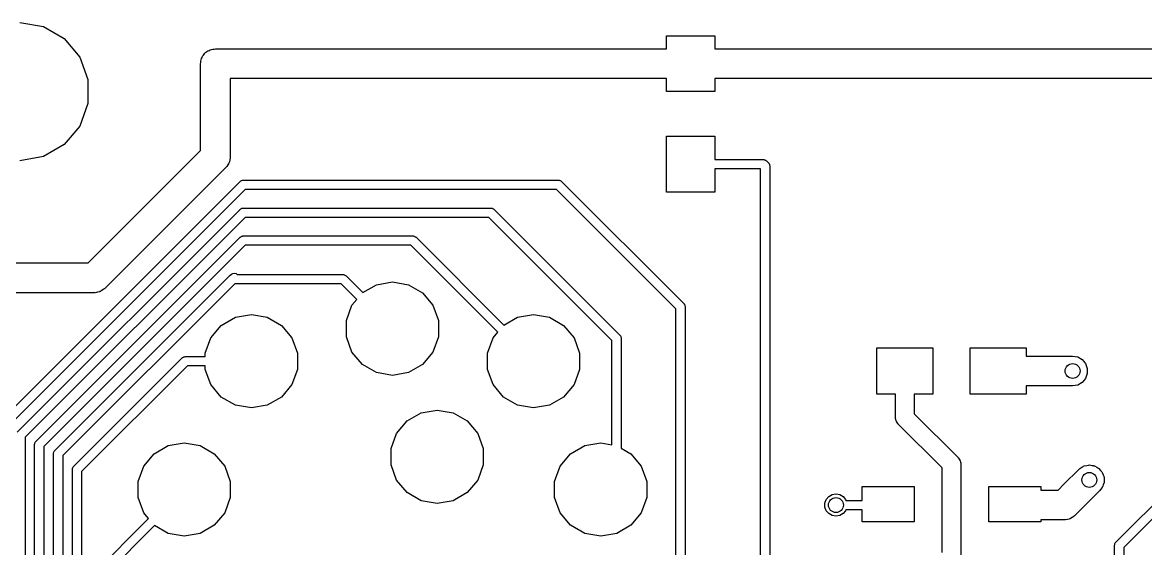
# Model space of a CAD drawing. Extents: x 74 to 228, y -104 to -43.
# Drawn here: x 100.07 to 130.21, y -57.27 to -43.14 of the extents above; entities that cross this region are included whole.
import ezdxf

# ---------------------------------------------------------------- set-up
doc = ezdxf.new("R2010")
doc.units = 0
doc.header["$MEASUREMENT"] = 0
doc.layers.add('BLACK', color=7, linetype='CONTINUOUS')

msp = doc.modelspace()

# ---------------------------------------------------------------- linework, layer by layer
at = {"layer": 'Black'}
for p, q in [((100, -43.1429), (100.635, -43.2549)), ((100.635, -43.2549), (101.194, -43.5774)), ((101.194, -43.5774), (101.608, -44.0715)), ((117.35, -43.5), (118.65, -43.5)), ((117.35, -43.85), (117.35, -43.5)), ((118.65, -43.5), (118.65, -43.85)), ((104.926, -44.0232), (104.944, -43.9929)), ((104.944, -43.9929), (104.97, -43.9704)), ((104.97, -43.9704), (104.993, -43.9436)), ((104.993, -43.9436), (105.023, -43.9261)), ((105.023, -43.9261), (105.05, -43.9036)), ((105.05, -43.9036), (105.083, -43.8916)), ((105.083, -43.8916), (105.113, -43.8741)), ((105.113, -43.8741), (105.148, -43.868)), ((105.148, -43.868), (105.181, -43.8561)), ((105.181, -43.8561), (105.216, -43.8561)), ((105.216, -43.8561), (105.25, -43.85)), ((105.25, -43.85), (106.75, -43.85)), ((106.75, -43.85), (117.35, -43.85)), ((118.65, -43.85), (147.35, -43.85)), ((101.608, -44.0715), (101.829, -44.6775)), ((104.85, -44.25), (104.856, -44.2155)), ((104.85, -46.5843), (104.85, -44.25)), ((104.856, -44.1805), (104.868, -44.1477)), ((104.856, -44.2155), (104.856, -44.1805)), ((104.868, -44.1477), (104.874, -44.1132)), ((104.874, -44.1132), (104.892, -44.0829)), ((104.892, -44.0829), (104.904, -44.05)), ((104.904, -44.05), (104.926, -44.0232)), ((101.829, -44.6775), (101.829, -45.3225)), ((106.75, -44.65), (105.65, -44.65)), ((105.65, -44.65), (105.65, -46.75)), ((117.35, -44.65), (106.75, -44.65)), ((117.35, -45), (117.35, -44.65)), ((147.35, -44.65), (118.65, -44.65)), ((118.65, -44.65), (118.65, -45)), ((118.65, -45), (117.35, -45)), ((101.829, -45.3225), (101.608, -45.9285)), ((101.608, -45.9285), (101.194, -46.4226)), ((117.35, -47.7), (117.35, -46.2)), ((117.35, -46.2), (118.65, -46.2)), ((118.65, -46.2), (118.65, -46.825)), ((101.194, -46.4226), (100.635, -46.7451)), ((101.834, -49.6), (104.85, -46.5843)), ((100.635, -46.7451), (100, -46.8571)), ((105.556, -47.0071), (105.543, -47.0184)), ((105.583, -46.9619), (105.556, -47.0071)), ((105.613, -46.919), (105.583, -46.9619)), ((105.617, -46.902), (105.613, -46.919)), ((105.626, -46.8868), (105.617, -46.902)), ((105.635, -46.8353), (105.626, -46.8868)), ((105.648, -46.7849), (105.635, -46.8353)), ((105.65, -46.75), (105.647, -46.7673)), ((105.647, -46.7673), (105.648, -46.7849)), ((118.65, -46.825), (119.95, -46.825)), ((119.95, -46.825), (119.955, -46.826)), ((119.955, -46.826), (119.961, -46.8255)), ((119.961, -46.8255), (119.977, -46.8297)), ((119.977, -46.8297), (119.993, -46.8325)), ((119.993, -46.8325), (119.998, -46.8353)), ((119.998, -46.8353), (120.003, -46.8367)), ((120.003, -46.8367), (120.016, -46.8461)), ((120.016, -46.8461), (120.03, -46.8542)), ((120.03, -46.8542), (120.034, -46.8585)), ((120.034, -46.8585), (120.038, -46.8616)), ((120.038, -46.8616), (120.088, -46.9116)), ((120.088, -46.9116), (120.092, -46.9161)), ((120.092, -46.9161), (120.096, -46.9197)), ((120.096, -46.9197), (120.104, -46.9338)), ((120.104, -46.9338), (120.113, -46.9472)), ((120.113, -46.9472), (120.115, -46.9525)), ((120.115, -46.9525), (120.117, -46.9572)), ((120.117, -46.9572), (120.12, -46.9733)), ((120.12, -46.9733), (120.125, -46.9891)), ((120.125, -46.9891), (120.124, -46.9946)), ((120.124, -46.9946), (120.125, -47)), ((120.125, -47), (120.125, -67.4797)), ((105.533, -47.0328), (102.283, -50.2828)), ((105.543, -47.0184), (105.533, -47.0328)), ((119.875, -47.075), (118.65, -47.075)), ((118.65, -47.075), (118.65, -47.7)), ((119.875, -67.4797), (119.875, -47.075)), ((99.4321, -53.8911), (105.912, -47.4116)), ((105.912, -47.4116), (105.916, -47.4085)), ((105.916, -47.4085), (105.92, -47.4042)), ((105.92, -47.4042), (105.934, -47.3961)), ((105.934, -47.3961), (105.947, -47.3867)), ((105.947, -47.3867), (105.952, -47.3853)), ((105.952, -47.3853), (105.957, -47.3825)), ((105.957, -47.3825), (105.973, -47.3797)), ((105.973, -47.3797), (105.989, -47.3755)), ((105.989, -47.3755), (105.995, -47.376)), ((105.995, -47.376), (106, -47.375)), ((106, -47.375), (114.45, -47.375)), ((114.45, -47.375), (114.455, -47.376)), ((114.455, -47.376), (114.461, -47.3755)), ((114.461, -47.3755), (114.477, -47.3797)), ((114.477, -47.3797), (114.493, -47.3825)), ((114.493, -47.3825), (114.498, -47.3853)), ((114.498, -47.3853), (114.503, -47.3867)), ((114.503, -47.3867), (114.516, -47.3961)), ((114.516, -47.3961), (114.53, -47.4042)), ((114.53, -47.4042), (114.534, -47.4085)), ((114.534, -47.4085), (114.538, -47.4116)), ((114.538, -47.4116), (117.817, -50.6906)), ((106.052, -47.625), (99.6455, -54.0313)), ((114.398, -47.625), (106.052, -47.625)), ((117.604, -50.8308), (114.398, -47.625)), ((118.65, -47.7), (117.35, -47.7)), ((99.9321, -54.1411), (105.912, -48.1616)), ((105.912, -48.1616), (105.916, -48.1585)), ((105.916, -48.1585), (105.92, -48.1542)), ((105.92, -48.1542), (105.934, -48.1461)), ((105.934, -48.1461), (105.947, -48.1367)), ((105.947, -48.1367), (105.952, -48.1353)), ((105.952, -48.1353), (105.957, -48.1325)), ((105.957, -48.1325), (105.973, -48.1297)), ((105.973, -48.1297), (105.989, -48.1255)), ((105.989, -48.1255), (105.995, -48.126)), ((105.995, -48.126), (106, -48.125)), ((106, -48.125), (112.639, -48.125)), ((112.639, -48.125), (112.644, -48.126)), ((112.644, -48.126), (112.65, -48.1255)), ((112.65, -48.1255), (112.666, -48.1297)), ((112.666, -48.1297), (112.682, -48.1325)), ((112.682, -48.1325), (112.687, -48.1353)), ((112.687, -48.1353), (112.692, -48.1367)), ((112.692, -48.1367), (112.705, -48.1461)), ((112.705, -48.1461), (112.719, -48.1542)), ((112.719, -48.1542), (112.723, -48.1585)), ((112.723, -48.1585), (112.727, -48.1616)), ((112.727, -48.1616), (116.103, -51.5371)), ((106.052, -48.375), (100.145, -54.2813)), ((112.587, -48.375), (106.052, -48.375)), ((115.889, -51.6773), (112.587, -48.375)), ((100.432, -54.3911), (105.912, -48.9116)), ((105.912, -48.9116), (105.916, -48.9085)), ((105.916, -48.9085), (105.92, -48.9042)), ((105.92, -48.9042), (105.934, -48.8961)), ((105.934, -48.8961), (105.947, -48.8867)), ((105.947, -48.8867), (105.952, -48.8853)), ((105.952, -48.8853), (105.957, -48.8825)), ((105.957, -48.8825), (105.973, -48.8797)), ((105.973, -48.8797), (105.989, -48.8755)), ((105.989, -48.8755), (105.995, -48.876)), ((105.995, -48.876), (106, -48.875)), ((106, -48.875), (110.548, -48.875)), ((110.548, -48.875), (110.553, -48.876)), ((110.553, -48.876), (110.559, -48.8755)), ((110.559, -48.8755), (110.575, -48.8797)), ((110.575, -48.8797), (110.591, -48.8825)), ((110.591, -48.8825), (110.596, -48.8853)), ((110.596, -48.8853), (110.601, -48.8867)), ((110.601, -48.8867), (110.614, -48.8961)), ((110.614, -48.8961), (110.628, -48.9042)), ((110.628, -48.9042), (110.632, -48.9085)), ((110.632, -48.9085), (110.636, -48.9116)), ((110.636, -48.9116), (112.993, -51.2687)), ((106.052, -49.125), (100.645, -54.5313)), ((110.496, -49.125), (106.052, -49.125)), ((112.828, -51.457), (110.496, -49.125)), ((98.1657, -49.6), (101.834, -49.6)), ((100.94, -54.6331), (105.624, -49.9496)), ((105.624, -49.9496), (105.644, -49.935)), ((105.644, -49.935), (105.648, -49.9283)), ((105.648, -49.9283), (105.678, -49.8976)), ((105.678, -49.8976), (105.718, -49.8793)), ((105.718, -49.8793), (105.761, -49.8755)), ((105.761, -49.8755), (105.803, -49.8867)), ((105.803, -49.8867), (105.838, -49.9116)), ((105.838, -49.9116), (105.84, -49.913)), ((105.84, -49.913), (108.674, -49.913)), ((108.674, -49.913), (108.679, -49.914)), ((108.679, -49.914), (108.685, -49.9135)), ((108.685, -49.9135), (108.701, -49.9177)), ((108.701, -49.9177), (108.717, -49.9205)), ((108.717, -49.9205), (108.722, -49.9233)), ((108.722, -49.9233), (108.727, -49.9247)), ((108.727, -49.9247), (108.74, -49.9341)), ((108.74, -49.9341), (108.754, -49.9422)), ((108.754, -49.9422), (108.758, -49.9465)), ((108.758, -49.9465), (108.762, -49.9496)), ((108.762, -49.9496), (109.207, -50.3947)), ((105.767, -50.1598), (101.153, -54.7733)), ((102.257, -50.3064), (102.212, -50.3325)), ((102.268, -50.2929), (102.257, -50.3064)), ((102.283, -50.2828), (102.268, -50.2929)), ((105.777, -50.1625), (105.767, -50.1598)), ((105.783, -50.162), (105.777, -50.1625)), ((105.788, -50.163), (105.783, -50.162)), ((108.622, -50.163), (105.788, -50.163)), ((109.042, -50.583), (108.622, -50.163)), ((109.207, -50.3947), (109.571, -50.1849)), ((109.571, -50.1849), (110, -50.1092)), ((110, -50.1092), (110.429, -50.1849)), ((110.429, -50.1849), (110.807, -50.4028)), ((102, -50.4), (98, -50.4)), ((102.017, -50.3969), (102, -50.4)), ((102.035, -50.3985), (102.017, -50.3969)), ((102.085, -50.385), (102.035, -50.3985)), ((102.137, -50.3759), (102.085, -50.385)), ((102.152, -50.3671), (102.137, -50.3759)), ((102.169, -50.3625), (102.152, -50.3671)), ((102.212, -50.3325), (102.169, -50.3625)), ((108.913, -50.7366), (109.042, -50.583)), ((110.807, -50.4028), (111.087, -50.7366)), ((108.764, -51.1461), (108.913, -50.7366)), ((111.087, -50.7366), (111.236, -51.1461)), ((117.604, -57.8072), (117.604, -50.8308)), ((117.817, -50.6906), (117.821, -50.6951)), ((117.821, -50.6951), (117.825, -50.6987)), ((117.825, -50.6987), (117.833, -50.7128)), ((117.833, -50.7128), (117.842, -50.7262)), ((117.842, -50.7262), (117.844, -50.7315)), ((117.844, -50.7315), (117.846, -50.7362)), ((117.846, -50.7362), (117.849, -50.7523)), ((117.849, -50.7523), (117.854, -50.7681)), ((117.854, -50.7681), (117.853, -50.7736)), ((117.853, -50.7736), (117.854, -50.779)), ((117.854, -50.779), (117.854, -57.859)), ((105.407, -51.2768), (105.785, -51.0589)), ((105.785, -51.0589), (106.214, -50.9832)), ((106.214, -50.9832), (106.643, -51.0589)), ((106.643, -51.0589), (107.021, -51.2768)), ((108.764, -51.5819), (108.764, -51.1461)), ((111.236, -51.1461), (111.236, -51.5819)), ((112.993, -51.2687), (113.357, -51.0589)), ((113.357, -51.0589), (113.786, -50.9832)), ((113.786, -50.9832), (114.215, -51.0589)), ((114.215, -51.0589), (114.593, -51.2768)), ((105.127, -51.6106), (105.407, -51.2768)), ((107.021, -51.2768), (107.301, -51.6106)), ((112.699, -51.6106), (112.828, -51.457)), ((114.593, -51.2768), (114.873, -51.6106)), ((104.978, -52.0201), (105.127, -51.6106)), ((107.301, -51.6106), (107.45, -52.0201)), ((108.913, -51.9914), (108.764, -51.5819)), ((111.236, -51.5819), (111.087, -51.9914)), ((112.55, -52.0201), (112.699, -51.6106)), ((114.873, -51.6106), (115.022, -52.0201)), ((115.889, -54.4804), (115.889, -51.6773)), ((116.103, -51.5371), (116.106, -51.5416)), ((116.106, -51.5416), (116.11, -51.5452)), ((116.11, -51.5452), (116.118, -51.5593)), ((116.118, -51.5593), (116.128, -51.5727)), ((116.128, -51.5727), (116.129, -51.578)), ((116.129, -51.578), (116.132, -51.5827)), ((116.132, -51.5827), (116.135, -51.5988)), ((116.135, -51.5988), (116.139, -51.6146)), ((116.139, -51.6146), (116.139, -51.6201)), ((116.139, -51.6201), (116.139, -51.6255)), ((116.139, -51.6255), (116.139, -54.5735)), ((104.38, -52.1341), (104.393, -52.1247)), ((104.393, -52.1247), (104.399, -52.1233)), ((104.399, -52.1233), (104.403, -52.1205)), ((104.403, -52.1205), (104.42, -52.1177)), ((104.42, -52.1177), (104.435, -52.1135)), ((104.435, -52.1135), (104.441, -52.114)), ((104.441, -52.114), (104.446, -52.113)), ((104.446, -52.113), (104.978, -52.113)), ((104.978, -52.113), (104.978, -52.0201)), ((107.45, -52.0201), (107.45, -52.4559)), ((109.193, -52.3252), (108.913, -51.9914)), ((111.087, -51.9914), (110.807, -52.3252)), ((112.55, -52.4559), (112.55, -52.0201)), ((115.022, -52.0201), (115.022, -52.4559)), ((123, -53.125), (123, -51.875)), ((123, -51.875), (124.5, -51.875)), ((124.5, -51.875), (124.5, -53.125)), ((125.5, -53.125), (125.5, -51.875)), ((125.5, -51.875), (127, -51.875)), ((127, -51.875), (127, -52.1)), ((127, -52.1), (128.241, -52.1)), ((128.241, -52.1), (128.25, -52.0985)), ((128.25, -52.0985), (128.387, -52.1227)), ((128.387, -52.1227), (128.508, -52.1924)), ((101.448, -55.0593), (104.358, -52.1496)), ((104.498, -52.363), (101.661, -55.1995)), ((104.358, -52.1496), (104.362, -52.1465)), ((104.362, -52.1465), (104.366, -52.1422)), ((104.366, -52.1422), (104.38, -52.1341)), ((104.978, -52.363), (104.498, -52.363)), ((104.978, -52.4559), (104.978, -52.363)), ((109.571, -52.5431), (109.193, -52.3252)), ((110.807, -52.3252), (110.429, -52.5431)), ((128.508, -52.1924), (128.598, -52.2992)), ((128.598, -52.2992), (128.645, -52.4303)), ((128.645, -52.4303), (128.645, -52.5697)), ((129.412, -57.0958), (134.358, -52.1496)), ((134.498, -52.363), (129.625, -57.236)), ((105.127, -52.8654), (104.978, -52.4559)), ((107.45, -52.4559), (107.301, -52.8654)), ((110, -52.6188), (109.571, -52.5431)), ((110.429, -52.5431), (110, -52.6188)), ((112.699, -52.8654), (112.55, -52.4559)), ((115.022, -52.4559), (114.873, -52.8654)), ((128.598, -52.7008), (128.508, -52.8076)), ((128.645, -52.5697), (128.598, -52.7008)), ((105.407, -53.1992), (105.127, -52.8654)), ((107.301, -52.8654), (107.021, -53.1992)), ((112.979, -53.1992), (112.699, -52.8654)), ((114.873, -52.8654), (114.593, -53.1992)), ((128.241, -52.9), (127, -52.9)), ((127, -52.9), (127, -53.125)), ((128.25, -52.9015), (128.241, -52.9)), ((128.387, -52.8773), (128.25, -52.9015)), ((128.508, -52.8076), (128.387, -52.8773)), ((105.785, -53.4171), (105.407, -53.1992)), ((107.021, -53.1992), (106.643, -53.4171)), ((113.357, -53.4171), (112.979, -53.1992)), ((114.593, -53.1992), (114.215, -53.4171)), ((123.5, -53.125), (123, -53.125)), ((123.5, -53.75), (123.5, -53.125)), ((124.5, -53.125), (124, -53.125)), ((124, -53.125), (124, -53.6464)), ((127, -53.125), (125.5, -53.125)), ((106.214, -53.4928), (105.785, -53.4171)), ((106.643, -53.4171), (106.214, -53.4928)), ((110.393, -53.8418), (110.771, -53.6239)), ((110.771, -53.6239), (111.2, -53.5482)), ((111.2, -53.5482), (111.629, -53.6239)), ((111.629, -53.6239), (112.007, -53.8418)), ((113.786, -53.4928), (113.357, -53.4171)), ((114.215, -53.4171), (113.786, -53.4928)), ((110.113, -54.1756), (110.393, -53.8418)), ((112.007, -53.8418), (112.287, -54.1756)), ((123.502, -53.7608), (123.5, -53.75)), ((123.501, -53.7718), (123.502, -53.7608)), ((123.509, -53.8033), (123.501, -53.7718)), ((123.515, -53.8355), (123.509, -53.8033)), ((123.521, -53.845), (123.515, -53.8355)), ((123.523, -53.8557), (123.521, -53.845)), ((123.542, -53.8824), (123.523, -53.8557)), ((123.558, -53.9107), (123.542, -53.8824)), ((123.567, -53.9178), (123.558, -53.9107)), ((123.573, -53.9268), (123.567, -53.9178)), ((124.75, -55.1036), (123.573, -53.9268)), ((124, -53.6464), (125.177, -54.8232)), ((109.964, -54.5851), (110.113, -54.1756)), ((112.287, -54.1756), (112.436, -54.5851)), ((100.145, -54.2813), (100.145, -82.2245)), ((100.395, -54.4795), (100.396, -54.4741)), ((100.395, -82.9427), (100.395, -54.4795)), ((100.396, -54.4686), (100.4, -54.4528)), ((100.396, -54.4741), (100.396, -54.4686)), ((100.4, -54.4528), (100.403, -54.4367)), ((100.403, -54.4367), (100.406, -54.432)), ((100.406, -54.432), (100.407, -54.4267)), ((100.407, -54.4267), (100.417, -54.4133)), ((100.417, -54.4133), (100.425, -54.3992)), ((100.425, -54.3992), (100.429, -54.3956)), ((100.429, -54.3956), (100.432, -54.3911)), ((100.645, -54.5313), (100.645, -82.9945)), ((103.605, -54.7208), (103.983, -54.5029)), ((103.983, -54.5029), (104.412, -54.4272)), ((104.412, -54.4272), (104.841, -54.5029)), ((104.841, -54.5029), (105.219, -54.7208)), ((114.781, -54.7208), (115.159, -54.5029)), ((115.159, -54.5029), (115.588, -54.4272)), ((115.588, -54.4272), (115.889, -54.4804)), ((100.903, -54.7215), (100.904, -54.7161)), ((100.903, -68.3895), (100.903, -54.7215)), ((100.904, -54.7106), (100.908, -54.6948)), ((100.904, -54.7161), (100.904, -54.7106)), ((100.908, -54.6948), (100.911, -54.6787)), ((100.911, -54.6787), (100.914, -54.674)), ((100.914, -54.674), (100.915, -54.6687)), ((100.915, -54.6687), (100.925, -54.6553)), ((100.925, -54.6553), (100.933, -54.6412)), ((100.933, -54.6412), (100.937, -54.6376)), ((100.937, -54.6376), (100.94, -54.6331)), ((101.153, -54.7733), (101.153, -68.3377)), ((103.325, -55.0546), (103.605, -54.7208)), ((105.219, -54.7208), (105.499, -55.0546)), ((109.964, -55.0209), (109.964, -54.5851)), ((112.436, -54.5851), (112.436, -55.0209)), ((114.501, -55.0546), (114.781, -54.7208)), ((116.139, -54.5735), (116.395, -54.7208)), ((116.395, -54.7208), (116.675, -55.0546)), ((125.177, -54.8232), (125.183, -54.8322)), ((125.183, -54.8322), (125.192, -54.8393)), ((125.192, -54.8393), (125.208, -54.8676)), ((101.411, -55.1477), (101.412, -55.1423)), ((101.412, -55.1368), (101.416, -55.1211)), ((101.412, -55.1423), (101.412, -55.1368)), ((101.416, -55.1211), (101.419, -55.105)), ((101.419, -55.105), (101.422, -55.1002)), ((101.422, -55.1002), (101.423, -55.0949)), ((101.423, -55.0949), (101.433, -55.0815)), ((101.433, -55.0815), (101.441, -55.0674)), ((101.441, -55.0674), (101.445, -55.0638)), ((101.445, -55.0638), (101.448, -55.0593)), ((103.176, -55.4641), (103.325, -55.0546)), ((105.499, -55.0546), (105.648, -55.4641)), ((110.113, -55.4304), (109.964, -55.0209)), ((112.436, -55.0209), (112.287, -55.4304)), ((114.352, -55.4641), (114.501, -55.0546)), ((116.675, -55.0546), (116.824, -55.4641)), ((124.75, -57.3714), (124.75, -55.1036)), ((125.208, -54.8676), (125.227, -54.8943)), ((125.227, -54.8943), (125.229, -54.905)), ((125.229, -54.905), (125.235, -54.9145)), ((125.235, -54.9145), (125.241, -54.9467)), ((125.241, -54.9467), (125.249, -54.9782)), ((125.249, -54.9782), (125.248, -54.9892)), ((125.248, -54.9892), (125.25, -55)), ((125.25, -55), (125.25, -57.475)), ((128.017, -55.5422), (128.417, -55.1422)), ((128.417, -55.1422), (128.427, -55.1354)), ((128.427, -55.1354), (128.442, -55.1174)), ((128.442, -55.1174), (128.502, -55.0825)), ((128.502, -55.0825), (128.531, -55.0625)), ((128.531, -55.0625), (128.542, -55.0594)), ((128.542, -55.0594), (128.563, -55.0477)), ((128.563, -55.0477), (128.631, -55.0356)), ((128.631, -55.0356), (128.665, -55.0265)), ((128.665, -55.0265), (128.677, -55.0275)), ((128.677, -55.0275), (128.7, -55.0235)), ((128.7, -55.0235), (128.769, -55.0356)), ((128.769, -55.0356), (128.804, -55.0386)), ((128.804, -55.0386), (128.814, -55.0436)), ((128.814, -55.0436), (128.837, -55.0477)), ((128.837, -55.0477), (128.898, -55.0825)), ((128.898, -55.0825), (128.929, -55.0973)), ((128.929, -55.0973), (128.938, -55.1057)), ((128.938, -55.1057), (128.958, -55.1174)), ((128.958, -55.1174), (129.003, -55.1708)), ((101.411, -67.7545), (101.411, -55.1477)), ((101.661, -55.1995), (101.661, -67.7027)), ((110.393, -55.7642), (110.113, -55.4304)), ((112.287, -55.4304), (112.007, -55.7642)), ((129.003, -55.1708), (129.028, -55.1956)), ((129.028, -55.1956), (129.033, -55.2063)), ((129.033, -55.2063), (129.048, -55.2242)), ((129.048, -55.2242), (129.072, -55.2898)), ((129.072, -55.2898), (129.086, -55.3215)), ((129.086, -55.3215), (129.087, -55.3332)), ((129.087, -55.3332), (129.095, -55.3553)), ((129.095, -55.3553), (129.095, -55.425)), ((129.095, -55.425), (129.098, -55.4599)), ((103.176, -55.8999), (103.176, -55.4641)), ((105.648, -55.4641), (105.648, -55.8999)), ((114.352, -55.8999), (114.352, -55.4641)), ((116.824, -55.4641), (116.824, -55.8999)), ((122.6, -55.975), (122.6, -55.6)), ((122.6, -55.6), (124, -55.6)), ((124, -55.6), (124, -56.55)), ((126, -56.55), (126, -55.6)), ((126, -55.6), (127.4, -55.6)), ((127.4, -55.6), (127.4, -55.7)), ((127.4, -55.7), (127.859, -55.7)), ((127.859, -55.7), (128.017, -55.5422)), ((128.983, -55.7078), (128.583, -56.1078)), ((129.003, -55.6792), (128.983, -55.7078)), ((129.048, -55.6258), (129.003, -55.6792)), ((129.056, -55.6037), (129.048, -55.6258)), ((129.063, -55.594), (129.056, -55.6037)), ((129.072, -55.5602), (129.063, -55.594)), ((129.095, -55.4947), (129.072, -55.5602)), ((129.098, -55.4599), (129.095, -55.4712)), ((129.095, -55.4712), (129.095, -55.4947)), ((103.325, -56.3094), (103.176, -55.8999)), ((105.648, -55.8999), (105.499, -56.3094)), ((110.771, -55.9821), (110.393, -55.7642)), ((111.2, -56.0578), (110.771, -55.9821)), ((111.629, -55.9821), (111.2, -56.0578)), ((112.007, -55.7642), (111.629, -55.9821)), ((114.501, -56.3094), (114.352, -55.8999)), ((116.824, -55.8999), (116.675, -56.3094)), ((121.603, -56.0477), (121.639, -55.9494)), ((121.603, -56.1523), (121.603, -56.0477)), ((121.639, -55.9494), (121.706, -55.8693)), ((121.706, -55.8693), (121.797, -55.817)), ((121.797, -55.817), (121.9, -55.7989)), ((121.9, -55.7989), (122.003, -55.817)), ((122.003, -55.817), (122.094, -55.8693)), ((122.094, -55.8693), (122.161, -55.9494)), ((122.161, -55.9494), (122.17, -55.975)), ((122.17, -55.975), (122.324, -55.975)), ((122.324, -55.975), (122.6, -55.975)), ((103.454, -56.463), (103.325, -56.3094)), ((105.499, -56.3094), (105.219, -56.6432)), ((114.781, -56.6432), (114.501, -56.3094)), ((116.675, -56.3094), (116.395, -56.6432)), ((121.639, -56.2506), (121.603, -56.1523)), ((121.706, -56.3307), (121.639, -56.2506)), ((121.797, -56.383), (121.706, -56.3307)), ((122.094, -56.3307), (122.003, -56.383)), ((122.161, -56.2506), (122.094, -56.3307)), ((122.17, -56.225), (122.161, -56.2506)), ((122.324, -56.225), (122.17, -56.225)), ((122.6, -56.225), (122.324, -56.225)), ((122.6, -56.55), (122.6, -56.225)), ((128.583, -56.1078), (128.308, -56.3828)), ((101.956, -57.9611), (103.454, -56.463)), ((103.619, -56.6513), (102.169, -58.1013)), ((103.983, -56.8611), (103.619, -56.6513)), ((105.219, -56.6432), (104.841, -56.8611)), ((115.159, -56.8611), (114.781, -56.6432)), ((116.395, -56.6432), (116.017, -56.8611)), ((121.9, -56.4011), (121.797, -56.383)), ((122.003, -56.383), (121.9, -56.4011)), ((124, -56.55), (122.6, -56.55)), ((127.4, -56.55), (126, -56.55)), ((128.025, -56.5), (127.4, -56.5)), ((127.4, -56.5), (127.4, -56.55)), ((128.042, -56.4969), (128.025, -56.5)), ((128.06, -56.4985), (128.042, -56.4969)), ((128.11, -56.485), (128.06, -56.4985)), ((128.162, -56.4759), (128.11, -56.485)), ((128.177, -56.4671), (128.162, -56.4759)), ((128.194, -56.4625), (128.177, -56.4671)), ((128.237, -56.4325), (128.194, -56.4625)), ((128.282, -56.4064), (128.237, -56.4325)), ((128.293, -56.3929), (128.282, -56.4064)), ((128.308, -56.3828), (128.293, -56.3929)), ((104.412, -56.9368), (103.983, -56.8611)), ((104.841, -56.8611), (104.412, -56.9368)), ((115.588, -56.9368), (115.159, -56.8611)), ((116.017, -56.8611), (115.588, -56.9368)), ((129.375, -57.1733), (129.38, -57.1576)), ((129.376, -57.1788), (129.375, -57.1733)), ((129.375, -57.1842), (129.376, -57.1788)), ((129.375, -75.1722), (129.375, -57.1842)), ((129.38, -57.1576), (129.383, -57.1415)), ((129.383, -57.1415), (129.385, -57.1367)), ((129.385, -57.1367), (129.387, -57.1314)), ((129.387, -57.1314), (129.396, -57.118)), ((129.396, -57.118), (129.404, -57.1039)), ((129.404, -57.1039), (129.408, -57.1003)), ((129.408, -57.1003), (129.412, -57.0958)), ((129.625, -57.236), (129.625, -75.224))]:
    msp.add_line(p, q, dxfattribs=at)
for centre in [(128.25, -52.5), (128.7, -55.425), (121.9, -56.1)]:
    msp.add_circle(centre, 0.2, dxfattribs=at)

doc.saveas('drawing.dxf')
